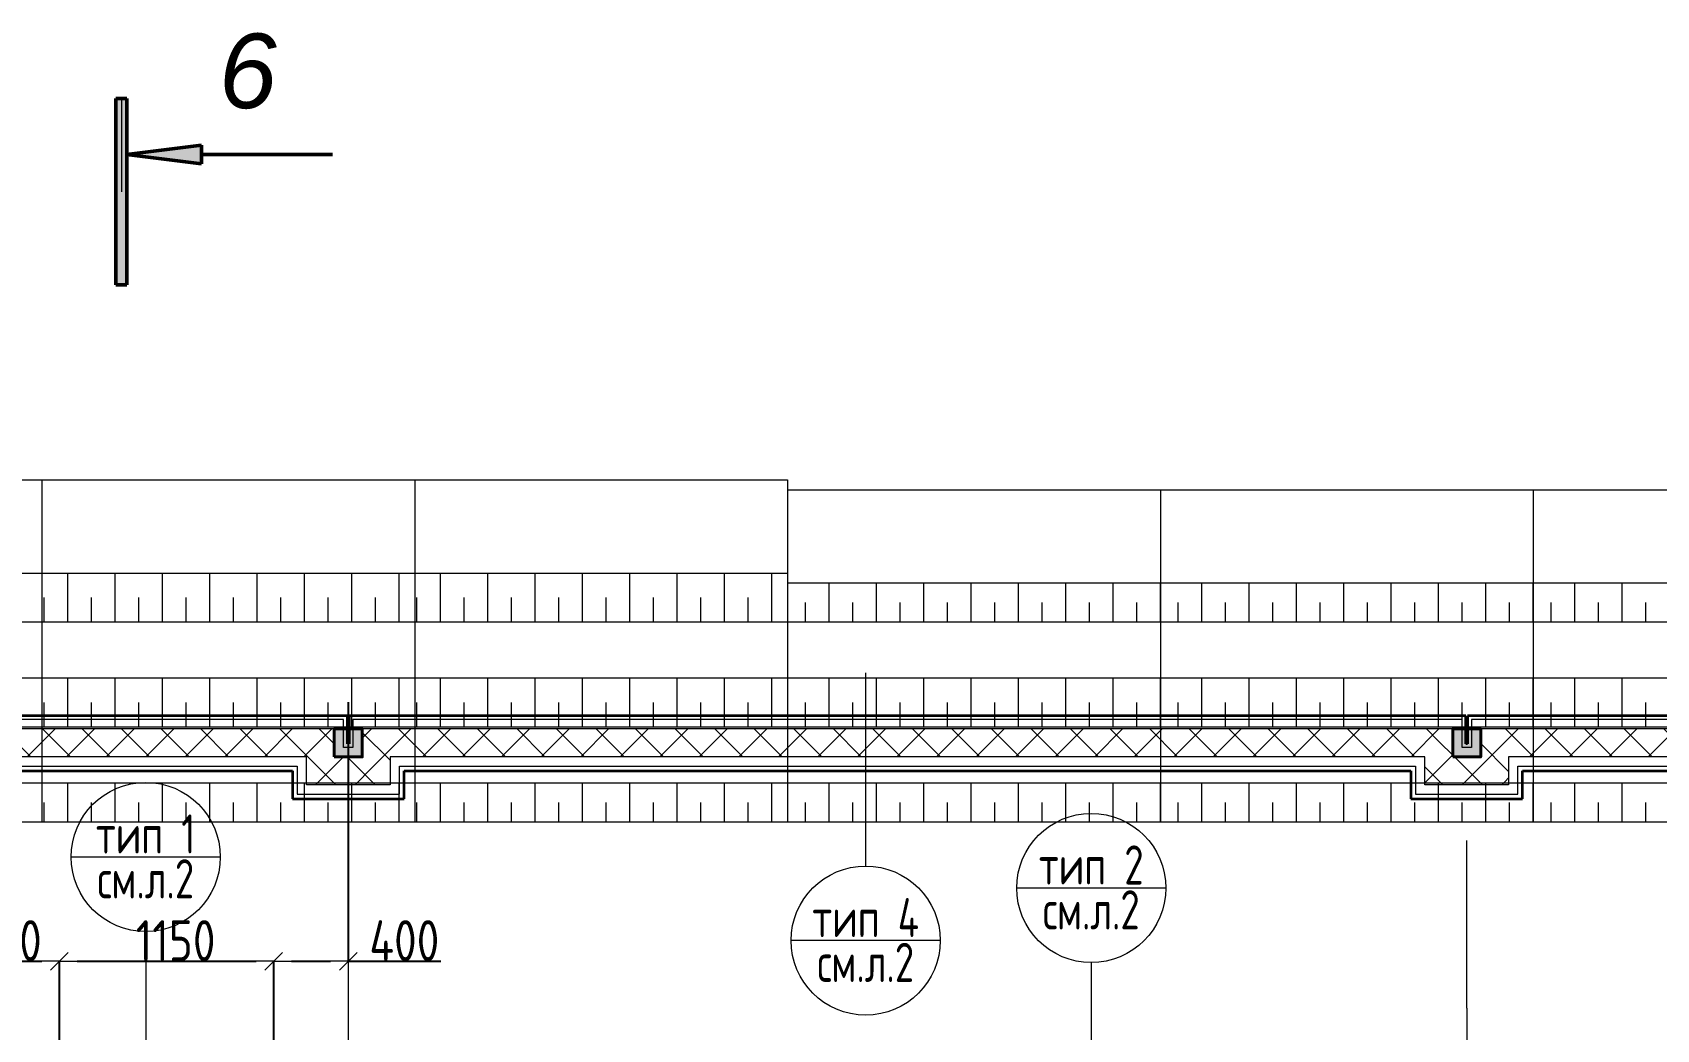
# Model space of a CAD drawing. Header units: millimetres. Extents: x -60256 to 201272, y 21388 to 77592.
# Drawn here: x -12815 to -4103, y 72243 to 77592 of the extents above; entities that cross this region are included whole.
import ezdxf
from ezdxf.enums import TextEntityAlignment as Align

# ---------------------------------------------------------------- set-up
doc = ezdxf.new("R2010")
doc.units = ezdxf.units.MM
doc.header["$MEASUREMENT"] = 0
doc.linetypes.add('DASHDOT', pattern=[0.05, 0.025, -0.0125, 0, -0.0125])
doc.linetypes.add('Double Dashed', pattern=[1797.222233, 1325, -211.666656, 63.333344, -197.222233])
for name, color, linetype, lineweight in [('0_Ном._пера__99', 7, 'Continuous', 40), ('оси_Ном._пера__96', 7, 'Continuous', 13), ('отделка_Ном._пера__94', 252, 'Continuous', 13), ('отделка_Ном._пера__99', 7, 'Continuous', 40), ('подп стены Инжзащита_Ном._пера__250', 153, 'Continuous', 13), ('разрезы_Ном._пера__100', 7, 'Continuous', 50), ('разрезы_Ном._пера__96', 7, 'Continuous', 13), ('разрезы_Ном._пера__97', 7, 'Continuous', 20), ('стены наруж_Ном._пера__96', 7, 'Continuous', 13), ('стены наруж_Ном._пера__97', 7, 'Continuous', 20), ('стены наруж_Ном._пера__98', 7, 'Continuous', 35), ('чертеж_Ном._пера__96', 7, 'Continuous', 13), ('чертеж_Ном._пера__97', 7, 'Continuous', 20)]:
    doc.layers.add(name, color=color, linetype=linetype, lineweight=lineweight)
for name, color, linetype in [('оси', 7, 'Continuous'), ('отделка', 7, 'Continuous'), ('размеры внутр', 7, 'Continuous'), ('разрезы', 7, 'Continuous'), ('стены наруж', 7, 'Continuous')]:
    doc.layers.add(name, color=color, linetype=linetype)
doc.styles.add('СГЕНЕРИР_СТИЛЬ_3', font='gost_2_304-81_type.ttf')
doc.styles.add('СГЕНЕРИР_СТИЛЬ_7', font='ariali.ttf')
doc.dimstyles.new('СГЕНЕРИР_СТИЛЬ__12', dxfattribs={"dimtxt": 220.000005, "dimasz": 95, "dimexe": 0.18, "dimexo": 0, "dimgap": 0.09, "dimtad": 1, "dimtih": 1, "dimtoh": 1, "dimdec": 0, "dimzin": 0, "dimdsep": 46, "dimtxsty": 'СГЕНЕРИР_СТИЛЬ_3', "dimblk": 'ARROWHEAD_6', "dimblk1": 'ARROWHEAD_6', "dimblk2": 'ARROWHEAD_6', "dimcen": 0.09, "dimclrd": 7, "dimclre": 7, "dimclrt": 7, "dimadec": 0, "dimazin": 0, "dimtfac": 1, "dimtdec": 4, "dimtmove": 0, "dimatfit": 3, "dimfxl": 1, "dimtolj": 1, "dimtzin": 0, "dimarcsym": 0})
pattern_1 = [(45, (0, 0), (-106.06602, 106.06602), []), (135, (0, 0), (106.06602, 106.06602), [])]

# ---------------------------------------------------------------- blocks, each defined once
blk = doc.blocks.new('Стена_60_1', base_point=(-14546, 73855.7))
at = {"layer": 'стены наруж_Ном._пера__96', "linetype": 'Continuous'}
h = blk.add_hatch(dxfattribs=at)
h.set_pattern_fill('УТЕПЛИТ_МЕЛКИЙ_0001', color=256, style=0, pattern_type=2)
h.set_pattern_definition(pattern_1)
h.paths.add_polyline_path([(-11196, 73855.7), (-14546, 73855.7), (-14396, 73705.7), (-11346, 73705.7)])
at = {"layer": 'стены наруж_Ном._пера__97', "linetype": 'Continuous'}
for p, q in [((-11146, 73905.7), (-14596, 73905.7)), ((-11196, 73855.7), (-14546, 73855.7)), ((-11346, 73705.7), (-14396, 73705.7)), ((-14346, 73655.7), (-11396, 73655.7))]:
    blk.add_line(p, q, dxfattribs=at)
at = {"layer": 'стены наруж_Ном._пера__98', "linetype": 'Continuous', "flags": 128}
for points in [[(-11126, 73925.7), (-14616, 73925.7)], [(-14321, 73630.7), (-11421, 73630.7)]]:
    blk.add_lwpolyline(points, dxfattribs=at)
blk = doc.blocks.new('Стена_64_1', base_point=(-11046, 73855.7))
at = {"layer": 'стены наруж_Ном._пера__96', "linetype": 'Continuous'}
h = blk.add_hatch(dxfattribs=at)
h.set_pattern_fill('УТЕПЛИТ_МЕЛКИЙ_0001', color=256, style=0, pattern_type=2)
h.set_pattern_definition(pattern_1)
h.paths.add_polyline_path([(-5196, 73855.7), (-11046, 73855.7), (-10896, 73705.7), (-5346, 73705.7)])
at = {"layer": 'стены наруж_Ном._пера__97', "linetype": 'Continuous'}
for p, q in [((-5146, 73905.7), (-11096, 73905.7)), ((-5196, 73855.7), (-11046, 73855.7)), ((-5346, 73705.7), (-10896, 73705.7)), ((-10846, 73655.7), (-5396, 73655.7))]:
    blk.add_line(p, q, dxfattribs=at)
at = {"layer": 'стены наруж_Ном._пера__98', "linetype": 'Continuous', "flags": 128}
for points in [[(-5126, 73925.7), (-11116, 73925.7)], [(-10821, 73630.7), (-5421, 73630.7)]]:
    blk.add_lwpolyline(points, dxfattribs=at)
blk = doc.blocks.new('Стена_65_1', base_point=(-5046, 73855.7))
at = {"layer": 'стены наруж_Ном._пера__96', "linetype": 'Continuous'}
h = blk.add_hatch(dxfattribs=at)
h.set_pattern_fill('УТЕПЛИТ_МЕЛКИЙ_0001', color=256, style=0, pattern_type=2)
h.set_pattern_definition(pattern_1)
h.paths.add_polyline_path([(804, 73855.7), (-5046, 73855.7), (-4896, 73705.7), (654, 73705.7)])
at = {"layer": 'стены наруж_Ном._пера__97', "linetype": 'Continuous'}
for p, q in [((854, 73905.7), (-5096, 73905.7)), ((804, 73855.7), (-5046, 73855.7)), ((654, 73705.7), (-4896, 73705.7)), ((-4846, 73655.7), (604, 73655.7))]:
    blk.add_line(p, q, dxfattribs=at)
at = {"layer": 'стены наруж_Ном._пера__98', "linetype": 'Continuous', "flags": 128}
for points in [[(874, 73925.7), (-5116, 73925.7)], [(-4821, 73630.7), (579, 73630.7)]]:
    blk.add_lwpolyline(points, dxfattribs=at)
blk = doc.blocks.new('Стандартный маркер сетки_7')
at = {"layer": 'оси_Ном._пера__96', "linetype": 'Double Dashed'}
for q in [(0, 0), (21144.5, 0)]:
    blk.add_line((900, 0), q, dxfattribs=at)
at = {"layer": 'оси_Ном._пера__96', "style": 'СГЕНЕРИР_СТИЛЬ_3'}
blk.add_attdef('AC_MarkerText_1', text='', height=350, rotation=90, dxfattribs=at).set_placement((22714.2, -139.2), align=Align.BOTTOM_LEFT)
blk = doc.blocks.new('Стандартный маркер сетки_8')
at = {"layer": 'оси_Ном._пера__96', "linetype": 'Double Dashed'}
for q in [(0, 0), (20403.4, 0)]:
    blk.add_line((900, 0), q, dxfattribs=at)
at = {"layer": 'оси_Ном._пера__96', "style": 'СГЕНЕРИР_СТИЛЬ_3'}
blk.add_attdef('AC_MarkerText_1', text='', height=350, rotation=90, dxfattribs=at).set_placement((21973.1, -122.2), align=Align.BOTTOM_LEFT)
blk = doc.blocks.new('ARROWHEAD_6')
at = {"color": 0, "linetype": 'Continuous', "lineweight": 0}
for p, q in [((0, 0), (-1, 0)), ((-0.5, -0.5), (0.5, 0.5))]:
    blk.add_line(p, q, dxfattribs=at)
blk = doc.blocks.new('*D901')
at = {"layer": 'Defpoints', "color": 0, "linetype": 'Continuous', "transparency": 16777216}
for p in [(-12671, 72609.3), (-13271, 70555.7), (-12671, 70555.7)]:
    blk.add_point(p, dxfattribs=at)
at = {"layer": 'размеры внутр', "color": 7, "linetype": 'Continuous', "lineweight": -2, "transparency": 16777216}
for p, q in [((-13271, 70555.7), (-13271, 72609.5)), ((-13176, 72609.3), (-12766, 72609.3)), ((-12671, 70555.7), (-12671, 72609.5))]:
    blk.add_line(p, q, dxfattribs=at)
at = {"layer": 'размеры внутр', "color": 7, "linetype": 'Continuous', "lineweight": -2, "transparency": 16777216, "xscale": 95, "yscale": 95, "zscale": 95, "rotation": 180}
blk.add_blockref('ARROWHEAD_6', (-13271, 72609.3), dxfattribs=at)
at = {"layer": 'размеры внутр', "color": 7, "linetype": 'Continuous', "lineweight": -2, "transparency": 16777216, "xscale": 95, "yscale": 95, "zscale": 95}
blk.add_blockref('ARROWHEAD_6', (-12671, 72609.3), dxfattribs=at)
at = {"layer": 'размеры внутр', "color": 7, "linetype": 'Continuous', "transparency": 16777216, "insert": (-12951, 72719.4), "char_height": 220, "attachment_point": 5, "style": 'СГЕНЕРИР_СТИЛЬ_3'}
blk.add_mtext('\\A1;600', dxfattribs=at)
blk = doc.blocks.new('*D902')
at = {"layer": 'Defpoints', "color": 0, "linetype": 'Continuous', "transparency": 16777216}
for p in [(-11521, 72609.3), (-12671, 70555.7), (-11521, 70555.7)]:
    blk.add_point(p, dxfattribs=at)
at = {"layer": 'размеры внутр', "color": 7, "linetype": 'Continuous', "lineweight": -2, "transparency": 16777216}
for p, q in [((-12671, 70555.7), (-12671, 72609.5)), ((-12576, 72609.3), (-11616, 72609.3)), ((-11521, 70555.7), (-11521, 72609.5))]:
    blk.add_line(p, q, dxfattribs=at)
at = {"layer": 'размеры внутр', "color": 7, "linetype": 'Continuous', "lineweight": -2, "transparency": 16777216, "xscale": 95, "yscale": 95, "zscale": 95, "rotation": 180}
blk.add_blockref('ARROWHEAD_6', (-12671, 72609.3), dxfattribs=at)
at = {"layer": 'размеры внутр', "color": 7, "linetype": 'Continuous', "lineweight": -2, "transparency": 16777216, "xscale": 95, "yscale": 95, "zscale": 95}
blk.add_blockref('ARROWHEAD_6', (-11521, 72609.3), dxfattribs=at)
at = {"layer": 'размеры внутр', "color": 7, "linetype": 'Continuous', "transparency": 16777216, "insert": (-12047.3, 72719.4), "char_height": 220, "attachment_point": 5, "style": 'СГЕНЕРИР_СТИЛЬ_3'}
blk.add_mtext('\\A1;1150', dxfattribs=at)
blk = doc.blocks.new('*D903')
at = {"layer": 'Defpoints', "color": 0, "linetype": 'Continuous', "transparency": 16777216}
for p in [(-11121, 73998.3), (-11121, 72609.3), (-11521, 70555.7)]:
    blk.add_point(p, dxfattribs=at)
at = {"layer": 'размеры внутр', "color": 7, "linetype": 'Continuous', "lineweight": -2, "transparency": 16777216}
for p, q in [((-11121, 73998.3), (-11121, 72609.2)), ((-11521, 70555.7), (-11521, 72609.5)), ((-11426, 72609.3), (-11216, 72609.3)), ((-11121, 72609.3), (-10624, 72609.3))]:
    blk.add_line(p, q, dxfattribs=at)
at = {"layer": 'размеры внутр', "color": 7, "linetype": 'Continuous', "lineweight": -2, "transparency": 16777216, "xscale": 95, "yscale": 95, "zscale": 95, "rotation": 180}
blk.add_blockref('ARROWHEAD_6', (-11521, 72609.3), dxfattribs=at)
at = {"layer": 'размеры внутр', "color": 7, "linetype": 'Continuous', "lineweight": -2, "transparency": 16777216, "xscale": 95, "yscale": 95, "zscale": 95}
blk.add_blockref('ARROWHEAD_6', (-11121, 72609.3), dxfattribs=at)
at = {"layer": 'размеры внутр', "color": 7, "linetype": 'Continuous', "transparency": 16777216, "insert": (-10820.6, 72719.4), "char_height": 220, "attachment_point": 5, "style": 'СГЕНЕРИР_СТИЛЬ_3'}
blk.add_mtext('\\A1;400', dxfattribs=at)
blk = doc.blocks.new('Плоскость сечения_6_1', base_point=(-12338.5, 77237.9))
at = {"layer": 'разрезы_Ном._пера__100', "linetype": 'Continuous'}
for points in [[(-12308.5, 77237.9), (-12368.5, 77237.9), (-12368.5, 76237.9), (-12308.5, 76237.9)], [(-11908.5, 76987.9), (-12308.5, 76937.9), (-11908.5, 76887.9)]]:
    blk.add_hatch(color=256, dxfattribs=at).paths.add_polyline_path(points)
for p, q in [((-12368.5, 76237.9), (-12368.5, 77237.9)), ((-12368.5, 77237.9), (-12308.5, 77237.9)), ((-12308.5, 77237.9), (-12308.5, 76237.9)), ((-12308.5, 76937.9), (-11908.5, 76987.9)), ((-11908.5, 76887.9), (-12308.5, 76937.9)), ((-11908.5, 76987.9), (-11908.5, 76887.9)), ((-11908.5, 76937.9), (-11204.9, 76937.9)), ((-12308.5, 76237.9), (-12368.5, 76237.9))]:
    blk.add_line(p, q, dxfattribs=at)
at = {"layer": 'разрезы_Ном._пера__96', "linetype": 'Continuous'}
blk.add_line((-12338.5, 77237.9), (-12338.5, 76737.9), dxfattribs=at)
at = {"layer": 'разрезы_Ном._пера__97', "insert": (-11504.9, 77383.2), "char_height": 400, "attachment_point": 6, "style": 'СГЕНЕРИР_СТИЛЬ_7'}
blk.add_mtext('{6}', dxfattribs=at)
blk = doc.blocks.new('Стена_78_1', base_point=(-5196, 73705.7))
at = {"layer": 'стены наруж_Ном._пера__96', "linetype": 'Continuous'}
h = blk.add_hatch(dxfattribs=at)
h.set_pattern_fill('УТЕПЛИТ_МЕЛКИЙ_0001', color=256, style=0, pattern_type=2)
h.set_pattern_definition(pattern_1)
h.paths.add_polyline_path([(-5046, 73705.7), (-5196, 73705.7), (-5346, 73555.7), (-4896, 73555.7)])
at = {"layer": 'стены наруж_Ном._пера__97', "linetype": 'Continuous'}
for p, q in [((-5096, 73755.7), (-5146, 73755.7)), ((-5046, 73705.7), (-5196, 73705.7)), ((-4896, 73555.7), (-5346, 73555.7)), ((-5396, 73505.7), (-4846, 73505.7))]:
    blk.add_line(p, q, dxfattribs=at)
at = {"layer": 'стены наруж_Ном._пера__98', "linetype": 'Continuous', "flags": 128}
for points in [[(-5116, 73775.7), (-5126, 73775.7)], [(-5421, 73480.7), (-4821, 73480.7)]]:
    blk.add_lwpolyline(points, dxfattribs=at)
blk = doc.blocks.new('Стена_79_1', base_point=(-5046, 73705.7))
at = {"layer": 'стены наруж_Ном._пера__96', "linetype": 'Continuous'}
h = blk.add_hatch(dxfattribs=at)
h.set_pattern_fill('УТЕПЛИТ_МЕЛКИЙ_0001', color=256, style=0, pattern_type=2)
h.set_pattern_definition(pattern_1)
h.paths.add_polyline_path([(-5046, 73855.7), (-5046, 73705.7), (-4896, 73555.7), (-4896, 73705.7)])
at = {"layer": 'стены наруж_Ном._пера__97', "linetype": 'Continuous'}
for p, q in [((-5096, 73905.7), (-5096, 73755.7)), ((-5046, 73855.7), (-5046, 73705.7)), ((-4896, 73705.7), (-4896, 73555.7)), ((-4846, 73505.7), (-4846, 73655.7))]:
    blk.add_line(p, q, dxfattribs=at)
at = {"layer": 'стены наруж_Ном._пера__98', "linetype": 'Continuous', "flags": 128}
for points in [[(-5116, 73925.7), (-5116, 73775.7)], [(-4821, 73480.7), (-4821, 73630.7)]]:
    blk.add_lwpolyline(points, dxfattribs=at)
blk = doc.blocks.new('Стена_80_1', base_point=(-5196, 73705.7))
at = {"layer": 'стены наруж_Ном._пера__96', "linetype": 'Continuous'}
h = blk.add_hatch(dxfattribs=at)
h.set_pattern_fill('УТЕПЛИТ_МЕЛКИЙ_0001', color=256, style=0, pattern_type=2)
h.set_pattern_definition(pattern_1)
h.paths.add_polyline_path([(-5196, 73705.7), (-5196, 73855.7), (-5346, 73705.7), (-5346, 73555.7)])
at = {"layer": 'стены наруж_Ном._пера__97', "linetype": 'Continuous'}
for p, q in [((-5146, 73755.7), (-5146, 73905.7)), ((-5196, 73705.7), (-5196, 73855.7)), ((-5396, 73655.7), (-5396, 73505.7)), ((-5346, 73555.7), (-5346, 73705.7))]:
    blk.add_line(p, q, dxfattribs=at)
at = {"layer": 'стены наруж_Ном._пера__98', "linetype": 'Continuous', "flags": 128}
for points in [[(-5126, 73775.7), (-5126, 73925.7)], [(-5421, 73630.7), (-5421, 73480.7)]]:
    blk.add_lwpolyline(points, dxfattribs=at)
blk = doc.blocks.new('Стена_81_1', base_point=(-11196, 73705.7))
at = {"layer": 'стены наруж_Ном._пера__96', "linetype": 'Continuous'}
h = blk.add_hatch(dxfattribs=at)
h.set_pattern_fill('УТЕПЛИТ_МЕЛКИЙ_0001', color=256, style=0, pattern_type=2)
h.set_pattern_definition(pattern_1)
h.paths.add_polyline_path([(-11046, 73705.7), (-11196, 73705.7), (-11346, 73555.7), (-10896, 73555.7)])
at = {"layer": 'стены наруж_Ном._пера__97', "linetype": 'Continuous'}
for p, q in [((-11096, 73755.7), (-11146, 73755.7)), ((-11046, 73705.7), (-11196, 73705.7)), ((-10896, 73555.7), (-11346, 73555.7)), ((-11396, 73505.7), (-10846, 73505.7))]:
    blk.add_line(p, q, dxfattribs=at)
at = {"layer": 'стены наруж_Ном._пера__98', "linetype": 'Continuous', "flags": 128}
for points in [[(-11116, 73775.7), (-11126, 73775.7)], [(-11421, 73480.7), (-10821, 73480.7)]]:
    blk.add_lwpolyline(points, dxfattribs=at)
blk = doc.blocks.new('Стена_82_1', base_point=(-11046, 73705.7))
at = {"layer": 'стены наруж_Ном._пера__96', "linetype": 'Continuous'}
h = blk.add_hatch(dxfattribs=at)
h.set_pattern_fill('УТЕПЛИТ_МЕЛКИЙ_0001', color=256, style=0, pattern_type=2)
h.set_pattern_definition(pattern_1)
h.paths.add_polyline_path([(-11046, 73855.7), (-11046, 73705.7), (-10896, 73555.7), (-10896, 73705.7)])
at = {"layer": 'стены наруж_Ном._пера__97', "linetype": 'Continuous'}
for p, q in [((-11096, 73905.7), (-11096, 73755.7)), ((-11046, 73855.7), (-11046, 73705.7)), ((-10896, 73705.7), (-10896, 73555.7)), ((-10846, 73505.7), (-10846, 73655.7))]:
    blk.add_line(p, q, dxfattribs=at)
at = {"layer": 'стены наруж_Ном._пера__98', "linetype": 'Continuous', "flags": 128}
for points in [[(-11116, 73925.7), (-11116, 73775.7)], [(-10821, 73480.7), (-10821, 73630.7)]]:
    blk.add_lwpolyline(points, dxfattribs=at)
blk = doc.blocks.new('Стена_83_1', base_point=(-11196, 73705.7))
at = {"layer": 'стены наруж_Ном._пера__96', "linetype": 'Continuous'}
h = blk.add_hatch(dxfattribs=at)
h.set_pattern_fill('УТЕПЛИТ_МЕЛКИЙ_0001', color=256, style=0, pattern_type=2)
h.set_pattern_definition(pattern_1)
h.paths.add_polyline_path([(-11196, 73705.7), (-11196, 73855.7), (-11346, 73705.7), (-11346, 73555.7)])
at = {"layer": 'стены наруж_Ном._пера__97', "linetype": 'Continuous'}
for p, q in [((-11146, 73755.7), (-11146, 73905.7)), ((-11196, 73705.7), (-11196, 73855.7)), ((-11396, 73655.7), (-11396, 73505.7)), ((-11346, 73555.7), (-11346, 73705.7))]:
    blk.add_line(p, q, dxfattribs=at)
at = {"layer": 'стены наруж_Ном._пера__98', "linetype": 'Continuous', "flags": 128}
for points in [[(-11126, 73775.7), (-11126, 73925.7)], [(-11421, 73630.7), (-11421, 73480.7)]]:
    blk.add_lwpolyline(points, dxfattribs=at)
blk = doc.blocks.new('Колонна_56_1', base_point=(-11121, 73780.7))
at = {"layer": 'отделка_Ном._пера__94', "linetype": 'Continuous'}
blk.add_hatch(color=256, dxfattribs=at).paths.add_polyline_path([(-11196, 73705.7), (-11046, 73705.7), (-11046, 73855.7), (-11196, 73855.7)])
at = {"layer": 'отделка_Ном._пера__99', "linetype": 'Continuous', "flags": 128}
blk.add_lwpolyline([(-11196, 73705.7), (-11046, 73705.7), (-11046, 73855.7), (-11196, 73855.7)], close=True, dxfattribs=at)
blk = doc.blocks.new('Колонна_57_1', base_point=(-5121, 73780.7))
at = {"layer": 'отделка_Ном._пера__94', "linetype": 'Continuous'}
blk.add_hatch(color=256, dxfattribs=at).paths.add_polyline_path([(-5196, 73705.7), (-5046, 73705.7), (-5046, 73855.7), (-5196, 73855.7)])
at = {"layer": 'отделка_Ном._пера__99', "linetype": 'Continuous', "flags": 128}
blk.add_lwpolyline([(-5196, 73705.7), (-5046, 73705.7), (-5046, 73855.7), (-5196, 73855.7)], close=True, dxfattribs=at)

msp = doc.modelspace()

# ---------------------------------------------------------------- linework, layer by layer
at = {"layer": 'подп стены Инжзащита_Ном._пера__250', "linetype": 'Continuous'}
for p, q in [((-14764.3102, 75191.10787), (-12764.3102, 75191.10787)), ((-12764.3102, 75191.10787), (-12764.3102, 73356.37153)), ((-12764.3102, 75191.10787), (-10764.3102, 75191.10787)), ((-12764.3102, 75191.10787), (-12764.3102, 73356.37153)), ((-10764.3102, 75191.10832), (-8764.3102, 75191.10832)), ((-10764.3102, 75191.10832), (-10764.3102, 73356.37199)), ((-10764.3102, 75191.10787), (-10764.3102, 73356.37153)), ((-8764.3102, 75191.10832), (-8764.3102, 73356.37199)), ((-8764.3102, 75138.55621), (-6764.3102, 75138.55621)), ((-8764.3102, 75138.55621), (-8764.3102, 73356.37199)), ((-6764.3102, 75138.55636), (-4764.3102, 75138.55636)), ((-6764.3102, 75138.55636), (-6764.3102, 73356.37214)), ((-6764.3102, 75138.55621), (-6764.3102, 73356.37199)), ((-4764.3102, 75138.55636), (-4764.3102, 73356.37214)), ((-4764.3102, 75138.55636), (-2764.3102, 75138.55636)), ((-4764.3102, 75138.55636), (-4764.3102, 73356.37214)), ((-14764.3102, 74692.10118), (-12764.3102, 74692.10118)), ((-12764.3102, 74692.10118), (-10764.3102, 74692.10118)), ((-12627.71339, 74692.10118), (-12627.71339, 74429.34059)), ((-12373.71339, 74692.10118), (-12373.71339, 74429.34059)), ((-12119.71339, 74692.10118), (-12119.71339, 74429.34059)), ((-11865.71339, 74692.10118), (-11865.71339, 74429.34059)), ((-11611.71339, 74692.10118), (-11611.71339, 74429.34059)), ((-11357.71339, 74692.10118), (-11357.71339, 74429.34059)), ((-11103.71339, 74692.10118), (-11103.71339, 74429.34059)), ((-10849.71339, 74692.10118), (-10849.71339, 74429.34059)), ((-10764.3102, 74692.10164), (-8764.3102, 74692.10164)), ((-10627.71339, 74692.10164), (-10627.71339, 74429.34105)), ((-10373.71339, 74692.10164), (-10373.71339, 74429.34105)), ((-10119.71339, 74692.10164), (-10119.71339, 74429.34105)), ((-9865.71339, 74692.10164), (-9865.71339, 74429.34105)), ((-9611.71339, 74692.10164), (-9611.71339, 74429.34105)), ((-9357.71339, 74692.10164), (-9357.71339, 74429.34105)), ((-9103.71339, 74692.10164), (-9103.71339, 74429.34105)), ((-8849.71339, 74692.10164), (-8849.71339, 74429.34105)), ((-8764.3102, 74639.54952), (-6764.3102, 74639.54952)), ((-8543.42416, 74639.54952), (-8543.42416, 74429.34105)), ((-8289.42416, 74639.54952), (-8289.42416, 74429.34105)), ((-8035.42416, 74639.54952), (-8035.42416, 74429.34105)), ((-7781.42416, 74639.54952), (-7781.42416, 74429.34105)), ((-7527.42416, 74639.54952), (-7527.42416, 74429.34105)), ((-7273.42416, 74639.54952), (-7273.42416, 74429.34105)), ((-7019.42416, 74639.54952), (-7019.42416, 74429.34105)), ((-6765.42416, 74639.54952), (-6765.42416, 74429.34105)), ((-6764.3102, 74639.54967), (-4764.3102, 74639.54967)), ((-6543.42416, 74639.54967), (-6543.42416, 74429.3412)), ((-6289.42416, 74639.54967), (-6289.42416, 74429.3412)), ((-6035.42416, 74639.54967), (-6035.42416, 74429.3412)), ((-5781.42416, 74639.54967), (-5781.42416, 74429.3412)), ((-5527.42416, 74639.54967), (-5527.42416, 74429.3412)), ((-5273.42416, 74639.54967), (-5273.42416, 74429.3412)), ((-5019.42416, 74639.54967), (-5019.42416, 74429.3412)), ((-4765.42416, 74639.54967), (-4765.42416, 74429.3412)), ((-4764.3102, 74639.54967), (-2764.3102, 74639.54967)), ((-4543.42416, 74639.54967), (-4543.42416, 74429.3412)), ((-4289.42416, 74639.54967), (-4289.42416, 74429.3412)), ((-12754.71339, 74560.72088), (-12754.71339, 74429.34059)), ((-12500.71339, 74560.72088), (-12500.71339, 74429.34059)), ((-12246.71339, 74560.72088), (-12246.71339, 74429.34059)), ((-11992.71339, 74560.72088), (-11992.71339, 74429.34059)), ((-11738.71339, 74560.72088), (-11738.71339, 74429.34059)), ((-11484.71339, 74560.72088), (-11484.71339, 74429.34059)), ((-11230.71339, 74560.72088), (-11230.71339, 74429.34059)), ((-10976.71339, 74560.72088), (-10976.71339, 74429.34059)), ((-10754.71339, 74560.72134), (-10754.71339, 74429.34105)), ((-10500.71339, 74560.72134), (-10500.71339, 74429.34105)), ((-10246.71339, 74560.72134), (-10246.71339, 74429.34105)), ((-9992.71339, 74560.72134), (-9992.71339, 74429.34105)), ((-9738.71339, 74560.72134), (-9738.71339, 74429.34105)), ((-9484.71339, 74560.72134), (-9484.71339, 74429.34105)), ((-9230.71339, 74560.72134), (-9230.71339, 74429.34105)), ((-8976.71339, 74560.72134), (-8976.71339, 74429.34105)), ((-8670.42416, 74534.44528), (-8670.42416, 74429.34105)), ((-8416.42416, 74534.44528), (-8416.42416, 74429.34105)), ((-8162.42416, 74534.44528), (-8162.42416, 74429.34105)), ((-7908.42416, 74534.44528), (-7908.42416, 74429.34105)), ((-7654.42416, 74534.44528), (-7654.42416, 74429.34105)), ((-7400.42416, 74534.44528), (-7400.42416, 74429.34105)), ((-7146.42416, 74534.44528), (-7146.42416, 74429.34105)), ((-6892.42416, 74534.44528), (-6892.42416, 74429.34105)), ((-6670.42416, 74534.44544), (-6670.42416, 74429.3412)), ((-6416.42416, 74534.44544), (-6416.42416, 74429.3412)), ((-6162.42416, 74534.44544), (-6162.42416, 74429.3412)), ((-5908.42416, 74534.44544), (-5908.42416, 74429.3412)), ((-5654.42416, 74534.44544), (-5654.42416, 74429.3412)), ((-5400.42416, 74534.44544), (-5400.42416, 74429.3412)), ((-5146.42416, 74534.44544), (-5146.42416, 74429.3412)), ((-4892.42416, 74534.44544), (-4892.42416, 74429.3412)), ((-4670.42416, 74534.44544), (-4670.42416, 74429.3412)), ((-4416.42416, 74534.44544), (-4416.42416, 74429.3412)), ((-4162.42416, 74534.44544), (-4162.42416, 74429.3412)), ((-14764.3102, 74429.34059), (-12764.3102, 74429.34059)), ((-12764.3102, 74429.34059), (-10764.3102, 74429.34059)), ((-10764.3102, 74429.34105), (-8764.3102, 74429.34105)), ((-8764.3102, 74429.34105), (-6764.3102, 74429.34105)), ((-6764.3102, 74429.3412), (-4764.3102, 74429.3412)), ((-4764.3102, 74429.3412), (-2764.3102, 74429.3412)), ((-14764.3102, 74129.34059), (-12764.3102, 74129.34059)), ((-12764.3102, 74129.34059), (-10764.3102, 74129.34059)), ((-12627.71339, 74129.34059), (-12627.71339, 73866.58)), ((-12373.71339, 74129.34059), (-12373.71339, 73866.58)), ((-12119.71339, 74129.34059), (-12119.71339, 73866.58)), ((-11865.71339, 74129.34059), (-11865.71339, 73866.58)), ((-11611.71339, 74129.34059), (-11611.71339, 73866.58)), ((-11357.71339, 74129.34059), (-11357.71339, 73866.58)), ((-11103.71339, 74129.34059), (-11103.71339, 73866.58)), ((-10849.71339, 74129.34059), (-10849.71339, 73866.58)), ((-10764.3102, 74129.34105), (-8764.3102, 74129.34105)), ((-10627.71339, 74129.34105), (-10627.71339, 73866.58046)), ((-10373.71339, 74129.34105), (-10373.71339, 73866.58046)), ((-10119.71339, 74129.34105), (-10119.71339, 73866.58046)), ((-9865.71339, 74129.34105), (-9865.71339, 73866.58046)), ((-9611.71339, 74129.34105), (-9611.71339, 73866.58046)), ((-9357.71339, 74129.34105), (-9357.71339, 73866.58046)), ((-9103.71339, 74129.34105), (-9103.71339, 73866.58046)), ((-8849.71339, 74129.34105), (-8849.71339, 73866.58046)), ((-8764.3102, 74129.34105), (-6764.3102, 74129.34105)), ((-8543.42416, 74129.34105), (-8543.42416, 73866.58046)), ((-8289.42416, 74129.34105), (-8289.42416, 73866.58046)), ((-8035.42416, 74129.34105), (-8035.42416, 73866.58046)), ((-7781.42416, 74129.34105), (-7781.42416, 73866.58046)), ((-7527.42416, 74129.34105), (-7527.42416, 73866.58046)), ((-7273.42416, 74129.34105), (-7273.42416, 73866.58046)), ((-7019.42416, 74129.34105), (-7019.42416, 73866.58046)), ((-6765.42416, 74129.34105), (-6765.42416, 73866.58046)), ((-6764.3102, 74129.3412), (-4764.3102, 74129.3412)), ((-6543.42416, 74129.3412), (-6543.42416, 73866.58061)), ((-6289.42416, 74129.3412), (-6289.42416, 73866.58061)), ((-6035.42416, 74129.3412), (-6035.42416, 73866.58061)), ((-5781.42416, 74129.3412), (-5781.42416, 73866.58061)), ((-5527.42416, 74129.3412), (-5527.42416, 73866.58061)), ((-5273.42416, 74129.3412), (-5273.42416, 73866.58061)), ((-5019.42416, 74129.3412), (-5019.42416, 73866.58061)), ((-4765.42416, 74129.3412), (-4765.42416, 73866.58061)), ((-4764.3102, 74129.3412), (-2764.3102, 74129.3412)), ((-4543.42416, 74129.3412), (-4543.42416, 73866.58061)), ((-4289.42416, 74129.3412), (-4289.42416, 73866.58061)), ((-12754.71339, 73997.9603), (-12754.71339, 73866.58)), ((-12500.71339, 73997.9603), (-12500.71339, 73866.58)), ((-12246.71339, 73997.9603), (-12246.71339, 73866.58)), ((-11992.71339, 73997.9603), (-11992.71339, 73866.58)), ((-11738.71339, 73997.9603), (-11738.71339, 73866.58)), ((-11484.71339, 73997.9603), (-11484.71339, 73866.58)), ((-11230.71339, 73997.9603), (-11230.71339, 73866.58)), ((-10976.71339, 73997.9603), (-10976.71339, 73866.58)), ((-10754.71339, 73997.96076), (-10754.71339, 73866.58046)), ((-10500.71339, 73997.96076), (-10500.71339, 73866.58046)), ((-10246.71339, 73997.96076), (-10246.71339, 73866.58046)), ((-9992.71339, 73997.96076), (-9992.71339, 73866.58046)), ((-9738.71339, 73997.96076), (-9738.71339, 73866.58046)), ((-9484.71339, 73997.96076), (-9484.71339, 73866.58046)), ((-9230.71339, 73997.96076), (-9230.71339, 73866.58046)), ((-8976.71339, 73997.96076), (-8976.71339, 73866.58046)), ((-8670.42416, 73997.96076), (-8670.42416, 73866.58046)), ((-8416.42416, 73997.96076), (-8416.42416, 73866.58046)), ((-8162.42416, 73997.96076), (-8162.42416, 73866.58046)), ((-7908.42416, 73997.96076), (-7908.42416, 73866.58046)), ((-7654.42416, 73997.96076), (-7654.42416, 73866.58046)), ((-7400.42416, 73997.96076), (-7400.42416, 73866.58046)), ((-7146.42416, 73997.96076), (-7146.42416, 73866.58046)), ((-6892.42416, 73997.96076), (-6892.42416, 73866.58046)), ((-6670.42416, 73997.96091), (-6670.42416, 73866.58061)), ((-6416.42416, 73997.96091), (-6416.42416, 73866.58061)), ((-6162.42416, 73997.96091), (-6162.42416, 73866.58061)), ((-5908.42416, 73997.96091), (-5908.42416, 73866.58061)), ((-5654.42416, 73997.96091), (-5654.42416, 73866.58061)), ((-5400.42416, 73997.96091), (-5400.42416, 73866.58061)), ((-5146.42416, 73997.96091), (-5146.42416, 73866.58061)), ((-4892.42416, 73997.96091), (-4892.42416, 73866.58061)), ((-4670.42416, 73997.96091), (-4670.42416, 73866.58061)), ((-4416.42416, 73997.96091), (-4416.42416, 73866.58061)), ((-4162.42416, 73997.96091), (-4162.42416, 73866.58061)), ((-14764.3102, 73866.58), (-12764.3102, 73866.58)), ((-12764.3102, 73866.58), (-10764.3102, 73866.58)), ((-10764.3102, 73866.58046), (-8764.3102, 73866.58046)), ((-8764.3102, 73866.58046), (-6764.3102, 73866.58046)), ((-6764.3102, 73866.58061), (-4764.3102, 73866.58061)), ((-4764.3102, 73866.58061), (-2764.3102, 73866.58061)), ((-14764.3102, 73566.56915), (-12764.3102, 73566.56915)), ((-12764.3102, 73566.56915), (-10764.3102, 73566.56915)), ((-12627.71339, 73566.56915), (-12627.71339, 73356.37153)), ((-12373.71339, 73566.56915), (-12373.71339, 73356.37153)), ((-12119.71339, 73566.56915), (-12119.71339, 73356.37153)), ((-11865.71339, 73566.56915), (-11865.71339, 73356.37153)), ((-11611.71339, 73566.56915), (-11611.71339, 73356.37153)), ((-11357.71339, 73566.56915), (-11357.71339, 73356.37153)), ((-11103.71339, 73566.56915), (-11103.71339, 73356.37153)), ((-10849.71339, 73566.56915), (-10849.71339, 73356.37153)), ((-10764.3102, 73566.56961), (-8764.3102, 73566.56961)), ((-10627.71339, 73566.56961), (-10627.71339, 73356.37199)), ((-10373.71339, 73566.56961), (-10373.71339, 73356.37199)), ((-10119.71339, 73566.56961), (-10119.71339, 73356.37199)), ((-9865.71339, 73566.56961), (-9865.71339, 73356.37199)), ((-9611.71339, 73566.56961), (-9611.71339, 73356.37199)), ((-9357.71339, 73566.56961), (-9357.71339, 73356.37199)), ((-9103.71339, 73566.56961), (-9103.71339, 73356.37199)), ((-8849.71339, 73566.56961), (-8849.71339, 73356.37199)), ((-8764.3102, 73566.58046), (-6764.3102, 73566.58046)), ((-8543.42416, 73566.58046), (-8543.42416, 73356.37199)), ((-8289.42416, 73566.58046), (-8289.42416, 73356.37199)), ((-8035.42416, 73566.58046), (-8035.42416, 73356.37199)), ((-7781.42416, 73566.58046), (-7781.42416, 73356.37199)), ((-7527.42416, 73566.58046), (-7527.42416, 73356.37199)), ((-7273.42416, 73566.58046), (-7273.42416, 73356.37199)), ((-7019.42416, 73566.58046), (-7019.42416, 73356.37199)), ((-6765.42416, 73566.58046), (-6765.42416, 73356.37199)), ((-6764.3102, 73566.58061), (-4764.3102, 73566.58061)), ((-6543.42416, 73566.58061), (-6543.42416, 73356.37214)), ((-6289.42416, 73566.58061), (-6289.42416, 73356.37214)), ((-6035.42416, 73566.58061), (-6035.42416, 73356.37214)), ((-5781.42416, 73566.58061), (-5781.42416, 73356.37214)), ((-5527.42416, 73566.58061), (-5527.42416, 73356.37214)), ((-5273.42416, 73566.58061), (-5273.42416, 73356.37214)), ((-5019.42416, 73566.58061), (-5019.42416, 73356.37214)), ((-4765.42416, 73566.58061), (-4765.42416, 73356.37214)), ((-4764.3102, 73566.58061), (-2764.3102, 73566.58061)), ((-4543.42416, 73566.58061), (-4543.42416, 73356.37214)), ((-4289.42416, 73566.58061), (-4289.42416, 73356.37214)), ((-12754.71339, 73461.47034), (-12754.71339, 73356.37153)), ((-12500.71339, 73461.47034), (-12500.71339, 73356.37153)), ((-12246.71339, 73461.47034), (-12246.71339, 73356.37153)), ((-11992.71339, 73461.47034), (-11992.71339, 73356.37153)), ((-11738.71339, 73461.47034), (-11738.71339, 73356.37153)), ((-11484.71339, 73461.47034), (-11484.71339, 73356.37153)), ((-11230.71339, 73461.47034), (-11230.71339, 73356.37153)), ((-10976.71339, 73461.47034), (-10976.71339, 73356.37153)), ((-10754.71339, 73461.4708), (-10754.71339, 73356.37199)), ((-10500.71339, 73461.4708), (-10500.71339, 73356.37199)), ((-10246.71339, 73461.4708), (-10246.71339, 73356.37199)), ((-9992.71339, 73461.4708), (-9992.71339, 73356.37199)), ((-9738.71339, 73461.4708), (-9738.71339, 73356.37199)), ((-9484.71339, 73461.4708), (-9484.71339, 73356.37199)), ((-9230.71339, 73461.4708), (-9230.71339, 73356.37199)), ((-8976.71339, 73461.4708), (-8976.71339, 73356.37199)), ((-8670.42416, 73461.47623), (-8670.42416, 73356.37199)), ((-8416.42416, 73461.47623), (-8416.42416, 73356.37199)), ((-8162.42416, 73461.47623), (-8162.42416, 73356.37199)), ((-7908.42416, 73461.47623), (-7908.42416, 73356.37199)), ((-7654.42416, 73461.47623), (-7654.42416, 73356.37199)), ((-7400.42416, 73461.47623), (-7400.42416, 73356.37199)), ((-7146.42416, 73461.47623), (-7146.42416, 73356.37199)), ((-6892.42416, 73461.47623), (-6892.42416, 73356.37199)), ((-6670.42416, 73461.47638), (-6670.42416, 73356.37214)), ((-6416.42416, 73461.47638), (-6416.42416, 73356.37214)), ((-6162.42416, 73461.47638), (-6162.42416, 73356.37214)), ((-5908.42416, 73461.47638), (-5908.42416, 73356.37214)), ((-5654.42416, 73461.47638), (-5654.42416, 73356.37214)), ((-5400.42416, 73461.47638), (-5400.42416, 73356.37214)), ((-5146.42416, 73461.47638), (-5146.42416, 73356.37214)), ((-4892.42416, 73461.47638), (-4892.42416, 73356.37214)), ((-4670.42416, 73461.47638), (-4670.42416, 73356.37214)), ((-4416.42416, 73461.47638), (-4416.42416, 73356.37214)), ((-4162.42416, 73461.47638), (-4162.42416, 73356.37214)), ((-14764.3102, 73356.37153), (-12764.3102, 73356.37153)), ((-12764.3102, 73356.37153), (-10764.3102, 73356.37153)), ((-10764.3102, 73356.37199), (-8764.3102, 73356.37199)), ((-8764.3102, 73356.37199), (-6764.3102, 73356.37199)), ((-6764.3102, 73356.37214), (-4764.3102, 73356.37214)), ((-4764.3102, 73356.37214), (-2764.3102, 73356.37214))]:
    msp.add_line(p, q, dxfattribs=at)
at = {"layer": 'подп стены Инжзащита_Ном._пера__250', "linetype": 'DASHDOT', "flags": 128}
msp.add_lwpolyline([(-48372.16526, 70591.09712), (-30374.63856, 70889.48015), (-22764.3102, 73356.37153), (23235.6898, 73356.37329), (29031.01932, 71802.61792), (33418.19691, 67709.61502), (35488.7603, 55884.12213)], dxfattribs=at)
at = {"layer": 'чертеж_Ном._пера__96', "linetype": 'Continuous'}
for p, q in [((-8345.30558, 73120.08573), (-8345.30558, 74155.79262)), ((-11807.7878, 73168.37581), (-12607.7878, 73168.37581)), ((-6735.03881, 73002.03317), (-7535.03881, 73002.03317)), ((-12207.7878, 72768.37581), (-12207.7878, 71500.93596)), ((-7945.30558, 72720.08573), (-8745.30558, 72720.08573)), ((-7135.03881, 72602.03317), (-7135.03881, 71609.07982))]:
    msp.add_line(p, q, dxfattribs=at)
at = {"layer": 'чертеж_Ном._пера__97', "linetype": 'Continuous'}
for centre in [(-12207.7878, 73168.37581), (-7135.03881, 73002.03317), (-8345.30558, 72720.08573)]:
    msp.add_circle(centre, 400, dxfattribs=at)

# ---------------------------------------------------------------- block references
at = {"layer": 'оси', "color": 251, "linetype": 'Continuous', "lineweight": 13, "zscale": 1000, "rotation": 270}
for name, p in [('Стандартный маркер сетки_7', (-11121.00277, 73998.25825)), ('Стандартный маркер сетки_8', (-5121.00277, 73257.10001))]:
    msp.add_blockref(name, p, dxfattribs=at)
at = {"layer": 'отделка'}
for name, p in [('Колонна_56_1', (-11121.00277, 73780.66051)), ('Колонна_57_1', (-5121.00277, 73780.66051))]:
    msp.add_blockref(name, p, dxfattribs=at)
at = {"layer": 'разрезы'}
msp.add_blockref('Плоскость сечения_6_1', (-12338.47182, 77237.93098), dxfattribs=at)
at = {"layer": 'стены наруж'}
for name, p in [('Стена_60_1', (-14546.00277, 73855.66051)), ('Стена_83_1', (-11196.00277, 73705.66051)), ('Стена_64_1', (-11046.00277, 73855.66051)), ('Стена_82_1', (-11046.00277, 73705.66051)), ('Стена_80_1', (-5196.00277, 73705.66051)), ('Стена_65_1', (-5046.00277, 73855.66051)), ('Стена_79_1', (-5046.00277, 73705.66051)), ('Стена_81_1', (-11196.00277, 73705.66051)), ('Стена_78_1', (-5196.00277, 73705.66051))]:
    msp.add_blockref(name, p, dxfattribs=at)

# ---------------------------------------------------------------- texts
at = {"layer": '0_Ном._пера__99', "linetype": 'Continuous', "char_height": 210, "attachment_point": 5, "style": 'СГЕНЕРИР_СТИЛЬ_3'}
for s, insert, line_spacing_factor in [('{\\W0.900000x;тип 1\\Pсм.л.2}', (-12207.7878, 73171.63412), 0.687573), ('{\\W0.900000x;тип 2\\Pсм.л.2}', (-7135.03881, 73005.21505), 0.687273), ('{\\W0.900000x;тип 4\\Pсм.л.2}', (-8345.30558, 72723.2679), 0.687273)]:
    msp.add_mtext(s, dxfattribs=dict(at, insert=insert, line_spacing_factor=line_spacing_factor))

# ---------------------------------------------------------------- dimensions: what is measured, and where the dimension line sits
at = {"layer": 'размеры внутр', "linetype": 'Continuous'}
for base, p1, p2, picture, middle in [((-11121.00277, 72609.33675), (-11521.00277, 70555.66051), (-11121.00277, 73998.25825), '*D903', (-10820.57895, 72609.33675)), ((-12671.00277, 72609.33675), (-13271.00277, 70555.66051), (-12671.00277, 70555.66051), '*D901', (-12950.97948, 72609.33675)), ((-11521.00277, 72609.33675), (-12671.00277, 70555.66051), (-11521.00277, 70555.66051), '*D902', (-12047.33216, 72609.33675))]:
    dim = msp.add_linear_dim(base=base, p1=p1, p2=p2, dimstyle='СГЕНЕРИР_СТИЛЬ__12', dxfattribs=at)
    dim.commit()
    dim.dimension.update_dxf_attribs({"geometry": picture, "text_midpoint": middle, "dimtype": 160})

doc.saveas('drawing.dxf')
